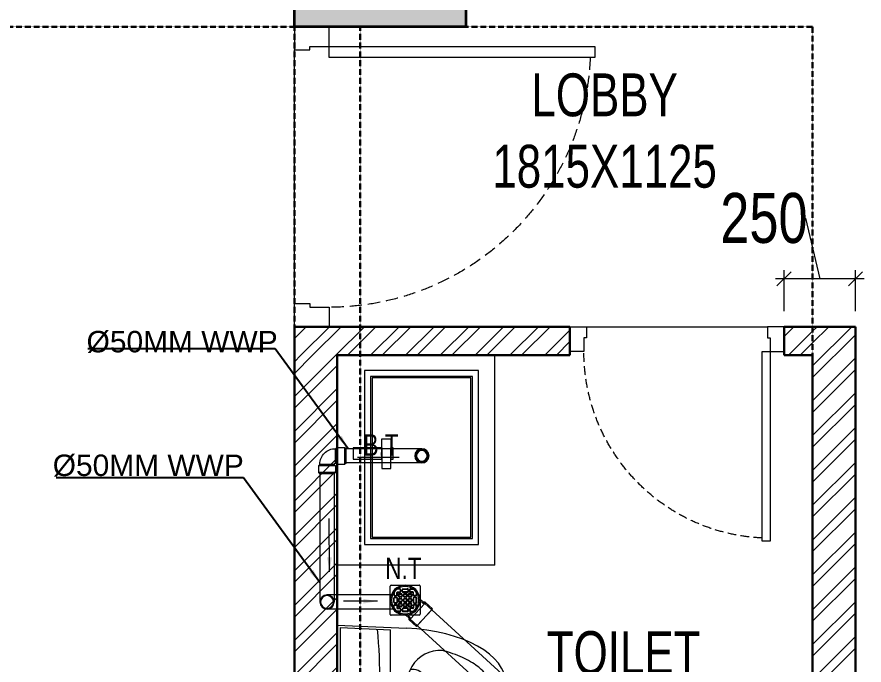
# Model space of a CAD drawing. Header units: millimetres. Extents: x 554 to 29966, y 4404 to 52986.
# Drawn here: x 16338 to 19305, y 21855 to 24126 of the extents above; entities that cross this region are included whole.
import ezdxf

# ---------------------------------------------------------------- set-up
doc = ezdxf.new("R2010")
doc.units = ezdxf.units.MM
doc.linetypes.add('DASHED2', pattern=[0.375, 0.25, -0.125])
doc.linetypes.add('HIDDEN2', pattern=[4.7625, 3.175, -1.5875])
for name, color, linetype, lineweight in [('A-TEXT-ROOM-50', 7, 'Continuous', 9), ('COLUMN', 6, 'Continuous', 35), ('Column Hatch', 253, 'Continuous', 5), ('door window', 7, 'Continuous', 9), ('FUR', 7, 'Continuous', 15), ('PP-BEAM', 6, 'DASHED2', 30), ('PP-WALL', 7, 'Continuous', 30), ('WALL HATCH', 8, 'Continuous', 0), ('Working Dim.', 160, 'Continuous', 5)]:
    doc.layers.add(name, color=color, linetype=linetype, lineweight=lineweight)
doc.layers.add('SH - WWP', color=94, linetype='Continuous', lineweight=0, true_color=0x009e00)
doc.layers.add('SH- WWP', color=92, linetype='Continuous')
doc.styles.add('_MAA_200', font='Arial Narrow.ttf', dxfattribs={"height": 100})
doc.styles.add('ARIAL', font='Arial.ttf')
doc.styles.add('ARIEL', font='SANSS___.TTF', dxfattribs={"width": 0.75})
doc.styles.get("Standard").update_dxf_attribs({"font": 'arial.ttf'})
doc.dimstyles.new('choti', dxfattribs={"dimtxt": 160, "dimasz": 90, "dimexe": 50, "dimexo": 75, "dimgap": 1, "dimtad": 0, "dimdec": 0, "dimzin": 0, "dimdsep": 46, "dimtxsty": 'ARIEL', "dimblk": 'OBLIQUE', "dimcen": 0.09, "dimdle": 40, "dimclrd": 152, "dimclre": 152, "dimclrt": 126, "dimadec": 1, "dimazin": 0, "dimtfac": 1, "dimtdec": 0, "dimtofl": 0, "dimtmove": 1, "dimatfit": 3, "dimldrblk": 'OBLIQUE', "dimfxl": 1, "dimtolj": 1, "dimtzin": 0, "dimlwd": -1, "dimlwe": -1, "dimarcsym": 0})
doc.dimstyles.new('COLUMN DIM PLAN', dxfattribs={"dimtxt": 100, "dimasz": 50, "dimexe": 0, "dimexo": 0, "dimgap": 30, "dimtad": 0, "dimdec": 0, "dimdsep": 46, "dimtxsty": '_MAA_200', "dimblk": 'ARCHTICK', "dimcen": 2.5, "dimdle": 50, "dimclrd": 256, "dimclre": 256, "dimclrt": 256, "dimadec": 0, "dimazin": 0, "dimtfac": 1, "dimtdec": 0, "dimtmove": 1, "dimatfit": 3, "dimfxl": 1, "dimlwd": -1, "dimlwe": -1, "dimarcsym": 0})
pattern_1 = [(45, (-2728487.74, 3305291.59), (-60.9879599, 60.9879599), []), (45, (-2728447.08, 3305291.59), (-60.9879599, 60.9879599), [])]

# ---------------------------------------------------------------- blocks, each defined once
blk = doc.blocks.new('basin12')
at = {"layer": 'FUR'}
for points in [[(-24.2, -55), (-24.2, 32.5), (10.6, 32.5), (10.6, -55)], [(10.6, -55), (-52, -55), (-52, -82.3), (10.6, -82.3)], [(-24.2, -55), (38.4, -55), (38.4, -82.3), (-24.2, -82.3)], [(10.6, -82.3), (10.6, -90.4), (-24.2, -90.4), (-24.2, -82.3)]]:
    blk.add_lwpolyline(points, dxfattribs=at)
for points in [[(-262.1, -2.3), (272.4, -2.3), (272.4, -351.7), (-262.1, -351.7)], [(-244, -20.4), (254.3, -20.4), (254.3, -333.6), (-244, -333.6)], [(-239.3, -25), (249.6, -25), (249.6, -328.9), (-239.3, -328.9)]]:
    blk.add_lwpolyline(points, close=True, dxfattribs=at)
for radius in [20.6, 16.5]:
    blk.add_circle((0, -178.1), radius, dxfattribs=at)
blk = doc.blocks.new('A$C34535F5F')
at = {"layer": 'FUR', "linetype": 'Continuous'}
blk.add_line((7.31, 0.63), (7.31, 15.37), dxfattribs=at)
for points in [[(0, 15.99), (9.49, 15.59)], [(0, 15.99), (0, 0)], [(0.45, 0.33), (0.45, 15.66), (7.31, 15.37)], [(0, 0), (9.49, 0.41)], [(0.45, 0.33), (7.31, 0.63)]]:
    blk.add_lwpolyline(points, dxfattribs=at)
for centre, radius, start, end in [((-82.43, 8), 88.27, 355.1706, 4.8382), ((14.11, 8), 4.54, 86.3774, 273.6226), ((10.28, 8), 1.94, 261.249, 98.751)]:
    blk.add_arc(centre, radius, start, end, dxfattribs=at)
blk.add_ellipse((8.09, 8), major_axis=(-15.03, 0), ratio=0.507145, start_param=1.662675, end_param=4.619316, dxfattribs=at)
blk.add_open_spline([(14.4, 3.46), (14.91, 3.6), (15.41, 3.75), (17.05, 4.32), (18.05, 4.82), (19.35, 5.7), (19.77, 6.07), (20.38, 6.76), (20.57, 7.08), (20.76, 7.56), (20.79, 7.74), (20.81, 8.1), (20.79, 8.27), (20.68, 8.67), (20.58, 8.89), (20.26, 9.38), (20.03, 9.65), (19.3, 10.33), (18.72, 10.75), (17.29, 11.54), (16.44, 11.9), (15.14, 12.33), (14.77, 12.43), (14.4, 12.53)], degree=3, knots=[2.047044, 2.047044, 2.047044, 2.047044, 2.17632, 2.17632, 2.497545, 2.497545, 2.720447, 2.720447, 2.943348, 2.943348, 3.116442, 3.116442, 3.289536, 3.289536, 3.46263, 3.46263, 3.635724, 3.635724, 3.88867, 3.88867, 4.141615, 4.141615, 4.236124, 4.236124, 4.236124, 4.236124], dxfattribs=at)
blk = doc.blocks.new('A$C44614934')
at = {"layer": 'door window'}
blk.add_line((3, 0.03, 0.69), (36, 0.03, 0.69), dxfattribs=at)
at = {"layer": 'door window', "elevation": 0.69}
for points in [[(36.46, 4.53), (36.46, 39.12), (35.02, 39.12), (35.02, 4.53)], [(0, 0.03), (3, 0.03), (3, 2.03), (2.53, 2.03), (2.53, 4.53), (0, 4.53)], [(39, 0.03), (36, 0.03), (36, 2.03), (36.46, 2.03), (36.46, 4.53), (39, 4.53)]]:
    blk.add_lwpolyline(points, close=True, dxfattribs=at)
at = {"layer": 'door window', "linetype": 'HIDDEN2', "ltscale": 0.5}
blk.add_arc((36.54, 4.53, 0.69), 34.01, 92.5586, 180.002, dxfattribs=at)
blk = doc.blocks.new('_OBLIQUE')
at = {"color": 0, "linetype": 'ByBlock'}
blk.add_line((-0.5, -0.5), (0.5, 0.5), dxfattribs=at)
blk = doc.blocks.new('*D41')
at = {"layer": 'Defpoints', "color": 0}
for p in [(19025.4, 23208.3), (19025.4, 23069.9), (19275.4, 23069.9)]:
    blk.add_point(p, dxfattribs=at)
at = {"layer": 'Working Dim.', "color": 152}
for p, q in [((19098.5, 23420.3), (19100.5, 23420.3)), ((19100.5, 23420.3), (19150.4, 23208.3)), ((19025.4, 23094.9), (19025.4, 23238.3)), ((19275.4, 23094.9), (19275.4, 23238.3)), ((19305.4, 23208.3), (18995.4, 23208.3))]:
    blk.add_line(p, q, dxfattribs=at)
at = {"layer": 'Working Dim.', "color": 152, "xscale": 50, "yscale": 50, "zscale": 50, "rotation": 180}
blk.add_blockref('_OBLIQUE', (19025.4, 23208.3), dxfattribs=at)
at = {"layer": 'Working Dim.', "color": 152, "xscale": 50, "yscale": 50, "zscale": 50}
blk.add_blockref('_OBLIQUE', (19275.4, 23208.3), dxfattribs=at)
at = {"layer": 'Working Dim.', "color": 126, "insert": (18954.7, 23420.3), "char_height": 175, "attachment_point": 5, "style": 'ARIEL'}
blk.add_mtext('\\A1;250', dxfattribs=at)
blk = doc.blocks.new('PP-BT')
for radius in [37.5, 33.8]:
    blk.add_circle((-573, 3388.7), radius)
blk = doc.blocks.new('PP-BEND 90')
for p, q in [((-694.3, 13005.4), (-687.5, 13012.2)), ((-605.7, 13005.4), (-694.3, 13005.4)), ((-694.3, 12970.6), (-694.3, 13005.4)), ((-612.5, 13012.2), (-687.5, 13012.2)), ((-612.5, 13012.2), (-605.7, 13005.4)), ((-605.7, 12970.6), (-605.7, 13005.4)), ((-605.7, 12970.6), (-694.3, 12970.6)), ((-694.3, 12970.6), (-687.5, 12963.8)), ((-612.5, 12963.8), (-687.5, 12963.8)), ((-687.5, 12961.4), (-687.5, 12963.8)), ((-612.5, 12963.8), (-605.7, 12970.6)), ((-598.8, 12962.5), (-605.7, 12955.7)), ((-605.7, 12955.7), (-605.7, 12880.7)), ((-598.8, 12962.5), (-598.8, 12873.9)), ((-598.8, 12962.5), (-557.3, 12962.5)), ((-557.3, 12962.5), (-557.3, 12873.9)), ((-550.4, 12955.7), (-557.3, 12962.5)), ((-550.4, 12955.7), (-550.4, 12880.7)), ((-550.4, 12955.7), (-550.4, 12880.7)), ((-598.8, 12873.9), (-605.7, 12880.7)), ((-598.8, 12873.9), (-557.3, 12873.9)), ((-557.3, 12873.9), (-550.4, 12880.7))]:
    blk.add_line(p, q)
for centre, radius, start, end in [((-607.6, 12960.6), 79.9, 179.418, 271.379), ((-603.9, 12964.2), 8.64, 182.6225, 258.0805)]:
    blk.add_arc(centre, radius, start, end)
blk = doc.blocks.new('_ArchTick')
at = {"color": 0, "linetype": 'ByBlock', "const_width": 0.15}
blk.add_lwpolyline([(-0.5, -0.5), (0.5, 0.5)], dxfattribs=at)
blk = doc.blocks.new('PP-P TRAP')
at = {"linetype": 'Continuous', "ltscale": 0.005}
for p, q in [((-556.2, 11572.4), (-571.7, 11572.4)), ((-550, 11572.4), (-554.4, 11568)), ((-550, 11497.4), (-550, 11572.4)), ((-550, 11572.4), (-516.9, 11572.4)), ((-554.4, 11568), (-567.7, 11568)), ((-556.2, 11497.4), (-572.3, 11497.4)), ((-554.4, 11501.8), (-568.2, 11501.8)), ((-550, 11497.4), (-554.4, 11501.8)), ((-550, 11497.4), (-516.9, 11497.4))]:
    blk.add_line(p, q, dxfattribs=at)
at = {"linetype": 'Continuous'}
for p, q in [((-551.8, 11576.8), (-556.2, 11572.4)), ((-551.8, 11576.8), (-516.9, 11576.8)), ((-516.9, 11493), (-516.9, 11576.8)), ((-551.8, 11493), (-556.2, 11497.4)), ((-551.8, 11493), (-516.9, 11493))]:
    blk.add_line(p, q, dxfattribs=at)
blk.add_line((-516.9, 11572.4), (-516.9, 11497.4))
at = {"linetype": 'Continuous', "ltscale": 0.005}
for radius in [52.3, 48]:
    blk.add_circle((-608.4, 11535.2), radius, dxfattribs=at)
blk = doc.blocks.new('PP-GRATING')
at = {"linetype": 'Continuous'}
for p, q in [((-966.4, -274.4), (-864.7, -274.4)), ((-969.9, -379.6), (-969.9, -277.9)), ((-955.4, -300.6), (-957.5, -300.6)), ((-957.5, -300.6), (-957.5, -308.7)), ((-955.4, -300.6), (-955.4, -308.7)), ((-946.1, -308.7), (-946.1, -300.6)), ((-944, -300.6), (-946.1, -300.6)), ((-944, -308.7), (-944, -300.6)), ((-943.8, -286.9), (-943.8, -289)), ((-935.6, -286.9), (-943.8, -286.9)), ((-935.6, -289), (-943.8, -289)), ((-943.8, -298.3), (-943.8, -300.4)), ((-943.8, -298.3), (-935.6, -298.3)), ((-943.8, -300.4), (-935.6, -300.4)), ((-935.6, -289), (-935.6, -286.9)), ((-935.6, -300.4), (-935.6, -298.3)), ((-935.6, -304.3), (-931, -304.3)), ((-935.6, -306.4), (-935.6, -304.3)), ((-933.3, -295.9), (-933.3, -291.3)), ((-931.2, -291.3), (-933.3, -291.3)), ((-933.3, -295.9), (-931.2, -295.9)), ((-931.2, -295.9), (-931.2, -291.3)), ((-931, -304.3), (-931, -306.4)), ((-927.3, -291.3), (-927.3, -295.9)), ((-925.2, -291.3), (-927.3, -291.3)), ((-927.3, -295.9), (-925.2, -295.9)), ((-925.2, -291.3), (-925.2, -295.9)), ((-922.8, -289), (-922.8, -286.9)), ((-922.8, -286.9), (-908.9, -286.9)), ((-922.8, -289), (-908.9, -289)), ((-922.8, -298.3), (-908.9, -298.3)), ((-922.8, -298.3), (-922.8, -300.4)), ((-922.8, -300.4), (-908.9, -300.4)), ((-918.2, -304.3), (-913.5, -304.3)), ((-918.2, -306.4), (-918.2, -304.3)), ((-913.5, -304.3), (-913.5, -306.4)), ((-908.9, -286.9), (-908.9, -289)), ((-908.9, -298.3), (-908.9, -300.4)), ((-906.6, -295.9), (-906.6, -291.3)), ((-904.5, -291.3), (-906.6, -291.3)), ((-906.6, -295.9), (-904.5, -295.9)), ((-904.5, -295.9), (-904.5, -291.3)), ((-900.8, -304.3), (-896.1, -304.3)), ((-900.8, -306.4), (-900.8, -304.3)), ((-900.5, -295.9), (-900.5, -291.3)), ((-900.5, -291.3), (-898.4, -291.3)), ((-898.4, -295.9), (-900.5, -295.9)), ((-898.4, -295.9), (-898.4, -291.3)), ((-896.1, -286.9), (-888, -286.9)), ((-896.1, -289), (-896.1, -286.9)), ((-896.1, -289), (-888, -289)), ((-888, -298.3), (-896.1, -298.3)), ((-896.1, -300.4), (-896.1, -298.3)), ((-888, -300.4), (-896.1, -300.4)), ((-896.1, -304.3), (-896.1, -306.4)), ((-888, -286.9), (-888, -289)), ((-888, -298.3), (-888, -300.4)), ((-887.8, -308.7), (-887.8, -300.6)), ((-887.8, -300.6), (-885.7, -300.6)), ((-885.7, -308.7), (-885.7, -300.6)), ((-876.4, -300.6), (-876.4, -308.7)), ((-876.4, -300.6), (-874.3, -300.6)), ((-874.3, -300.6), (-874.3, -308.7)), ((-861.8, -277.3), (-861.8, -379)), ((-955.4, -308.7), (-957.5, -308.7)), ((-957.5, -321.5), (-957.5, -335.4)), ((-955.4, -321.5), (-957.5, -321.5)), ((-957.5, -335.4), (-955.4, -335.4)), ((-955.4, -321.5), (-955.4, -335.4)), ((-953.1, -311), (-948.4, -311)), ((-953.1, -311), (-953.1, -313.1)), ((-953.1, -313.1), (-948.4, -313.1)), ((-948.4, -317.1), (-953.1, -317.1)), ((-953.1, -317.1), (-953.1, -319.2)), ((-948.4, -319.2), (-953.1, -319.2)), ((-948.4, -319.2), (-948.4, -317.1)), ((-946.1, -308.7), (-944, -308.7)), ((-946.1, -335.4), (-946.1, -321.5)), ((-946.1, -321.5), (-944, -321.5)), ((-946.1, -335.4), (-944, -335.4)), ((-944, -335.4), (-944, -321.5)), ((-940, -313.4), (-940, -308.7)), ((-937.9, -308.7), (-940, -308.7)), ((-937.9, -313.4), (-940, -313.4)), ((-940, -330.8), (-940, -326.1)), ((-937.9, -326.1), (-940, -326.1)), ((-937.9, -330.8), (-940, -330.8)), ((-937.9, -313.4), (-937.9, -308.7)), ((-937.9, -330.8), (-937.9, -326.1)), ((-935.6, -306.4), (-931, -306.4)), ((-931, -315.7), (-935.6, -315.7)), ((-935.6, -315.7), (-935.6, -317.8)), ((-931, -317.8), (-935.6, -317.8)), ((-935.6, -321.7), (-931, -321.7)), ((-935.6, -323.8), (-935.6, -321.7)), ((-935.6, -323.8), (-931, -323.8)), ((-931, -333.1), (-935.6, -333.1)), ((-935.6, -333.1), (-935.6, -335.2)), ((-931, -335.2), (-935.6, -335.2)), ((-931, -315.7), (-931, -317.8)), ((-931, -321.7), (-931, -323.8)), ((-931, -333.1), (-931, -335.2)), ((-928.7, -308.7), (-928.7, -313.4)), ((-926.6, -308.7), (-928.7, -308.7)), ((-928.7, -313.4), (-926.6, -313.4)), ((-928.7, -326.1), (-928.7, -330.8)), ((-926.6, -326.1), (-928.7, -326.1)), ((-928.7, -330.8), (-926.6, -330.8)), ((-926.6, -308.7), (-926.6, -313.4)), ((-926.6, -326.1), (-926.6, -330.8)), ((-922.6, -313.4), (-922.6, -308.7)), ((-920.5, -308.7), (-922.6, -308.7)), ((-920.5, -313.4), (-922.6, -313.4)), ((-922.6, -330.8), (-922.6, -326.1)), ((-920.5, -326.1), (-922.6, -326.1)), ((-920.5, -330.8), (-922.6, -330.8)), ((-920.5, -313.4), (-920.5, -308.7)), ((-920.5, -330.8), (-920.5, -326.1)), ((-918.2, -306.4), (-913.5, -306.4)), ((-913.5, -315.7), (-918.2, -315.7)), ((-918.2, -315.7), (-918.2, -317.8)), ((-913.5, -317.8), (-918.2, -317.8)), ((-918.2, -321.7), (-913.5, -321.7)), ((-918.2, -323.8), (-918.2, -321.7)), ((-918.2, -323.8), (-913.5, -323.8)), ((-913.5, -333.1), (-918.2, -333.1)), ((-918.2, -333.1), (-918.2, -335.2)), ((-913.5, -335.2), (-918.2, -335.2)), ((-913.5, -315.7), (-913.5, -317.8)), ((-913.5, -321.7), (-913.5, -323.8)), ((-913.5, -333.1), (-913.5, -335.2)), ((-911.2, -308.7), (-911.2, -313.4)), ((-909.1, -308.7), (-911.2, -308.7)), ((-911.2, -313.4), (-909.1, -313.4)), ((-911.2, -326.1), (-911.2, -330.8)), ((-909.1, -326.1), (-911.2, -326.1)), ((-911.2, -330.8), (-909.1, -330.8)), ((-909.1, -308.7), (-909.1, -313.4)), ((-909.1, -326.1), (-909.1, -330.8)), ((-905.2, -313.4), (-905.2, -308.7)), ((-903.1, -308.7), (-905.2, -308.7)), ((-903.1, -313.4), (-905.2, -313.4)), ((-905.2, -330.8), (-905.2, -326.1)), ((-903.1, -326.1), (-905.2, -326.1)), ((-903.1, -330.8), (-905.2, -330.8)), ((-903.1, -313.4), (-903.1, -308.7)), ((-903.1, -330.8), (-903.1, -326.1)), ((-900.8, -306.4), (-896.1, -306.4)), ((-896.1, -315.7), (-900.8, -315.7)), ((-900.8, -315.7), (-900.8, -317.8)), ((-896.1, -317.8), (-900.8, -317.8)), ((-900.8, -321.7), (-896.1, -321.7)), ((-900.8, -323.8), (-900.8, -321.7)), ((-900.8, -323.8), (-896.1, -323.8)), ((-896.1, -333.1), (-900.8, -333.1)), ((-900.8, -333.1), (-900.8, -335.2)), ((-896.1, -335.2), (-900.8, -335.2)), ((-896.1, -315.7), (-896.1, -317.8)), ((-896.1, -321.7), (-896.1, -323.8)), ((-896.1, -333.1), (-896.1, -335.2)), ((-893.8, -308.7), (-893.8, -313.4)), ((-891.7, -308.7), (-893.8, -308.7)), ((-893.8, -313.4), (-891.7, -313.4)), ((-893.8, -326.1), (-893.8, -330.8)), ((-891.7, -326.1), (-893.8, -326.1)), ((-893.8, -330.8), (-891.7, -330.8)), ((-891.7, -308.7), (-891.7, -313.4)), ((-891.7, -326.1), (-891.7, -330.8)), ((-885.7, -308.7), (-887.8, -308.7)), ((-887.8, -335.4), (-887.8, -321.5)), ((-885.7, -321.5), (-887.8, -321.5)), ((-885.7, -335.4), (-887.8, -335.4)), ((-885.7, -335.4), (-885.7, -321.5)), ((-878.7, -311), (-883.3, -311)), ((-878.7, -313.1), (-883.3, -313.1)), ((-883.3, -317.1), (-878.7, -317.1)), ((-883.3, -319.2), (-883.3, -317.1)), ((-883.3, -319.2), (-878.7, -319.2)), ((-878.7, -311), (-878.7, -313.1)), ((-878.7, -317.1), (-878.7, -319.2)), ((-876.4, -308.7), (-874.3, -308.7)), ((-876.4, -321.5), (-876.4, -335.4)), ((-876.4, -321.5), (-874.3, -321.5)), ((-874.3, -335.4), (-876.4, -335.4)), ((-874.3, -321.5), (-874.3, -335.4)), ((-957.5, -356.4), (-957.5, -348.2)), ((-955.4, -348.2), (-957.5, -348.2)), ((-955.4, -356.4), (-957.5, -356.4)), ((-955.4, -356.4), (-955.4, -348.2)), ((-953.1, -337.8), (-948.4, -337.8)), ((-953.1, -337.8), (-953.1, -339.9)), ((-953.1, -339.9), (-948.4, -339.9)), ((-953.1, -345.9), (-953.1, -343.8)), ((-953.1, -343.8), (-948.4, -343.8)), ((-953.1, -345.9), (-948.4, -345.9)), ((-948.4, -337.8), (-948.4, -339.9)), ((-946.1, -348.2), (-944, -348.2)), ((-946.1, -348.2), (-946.1, -356.4)), ((-944, -356.4), (-946.1, -356.4)), ((-944, -348.2), (-944, -356.4)), ((-943.8, -356.6), (-935.6, -356.6)), ((-943.8, -358.7), (-943.8, -356.6)), ((-943.8, -358.7), (-935.6, -358.7)), ((-940, -348.2), (-940, -343.6)), ((-937.9, -343.6), (-940, -343.6)), ((-937.9, -348.2), (-940, -348.2)), ((-937.9, -348.2), (-937.9, -343.6)), ((-935.6, -339.2), (-931, -339.2)), ((-935.6, -341.3), (-935.6, -339.2)), ((-935.6, -341.3), (-931, -341.3)), ((-931, -350.5), (-935.6, -350.5)), ((-935.6, -350.5), (-935.6, -352.6)), ((-931, -352.6), (-935.6, -352.6)), ((-935.6, -356.6), (-935.6, -358.7)), ((-933.3, -361), (-933.3, -365.7)), ((-933.3, -361), (-931.2, -361)), ((-931.2, -365.7), (-933.3, -365.7)), ((-931.2, -361), (-931.2, -365.7)), ((-931, -339.2), (-931, -341.3)), ((-931, -350.5), (-931, -352.6)), ((-928.7, -343.6), (-928.7, -348.2)), ((-926.6, -343.6), (-928.7, -343.6)), ((-928.7, -348.2), (-926.6, -348.2)), ((-927.3, -365.7), (-927.3, -361)), ((-927.3, -361), (-925.2, -361)), ((-925.2, -365.7), (-927.3, -365.7)), ((-926.6, -343.6), (-926.6, -348.2)), ((-925.2, -365.7), (-925.2, -361)), ((-922.8, -356.6), (-908.9, -356.6)), ((-922.8, -358.7), (-922.8, -356.6)), ((-922.8, -358.7), (-908.9, -358.7)), ((-922.6, -348.2), (-922.6, -343.6)), ((-920.5, -343.6), (-922.6, -343.6)), ((-920.5, -348.2), (-922.6, -348.2)), ((-920.5, -348.2), (-920.5, -343.6)), ((-918.2, -339.2), (-913.5, -339.2)), ((-918.2, -341.3), (-918.2, -339.2)), ((-918.2, -341.3), (-913.5, -341.3)), ((-913.5, -350.5), (-918.2, -350.5)), ((-918.2, -350.5), (-918.2, -352.6)), ((-913.5, -352.6), (-918.2, -352.6)), ((-913.5, -339.2), (-913.5, -341.3)), ((-913.5, -350.5), (-913.5, -352.6)), ((-911.2, -343.6), (-911.2, -348.2)), ((-909.1, -343.6), (-911.2, -343.6)), ((-911.2, -348.2), (-909.1, -348.2)), ((-909.1, -343.6), (-909.1, -348.2)), ((-908.9, -358.7), (-908.9, -356.6)), ((-906.6, -361), (-906.6, -365.7)), ((-906.6, -361), (-904.5, -361)), ((-906.6, -365.7), (-904.5, -365.7)), ((-905.2, -348.2), (-905.2, -343.6)), ((-903.1, -343.6), (-905.2, -343.6)), ((-903.1, -348.2), (-905.2, -348.2)), ((-904.5, -361), (-904.5, -365.7)), ((-903.1, -348.2), (-903.1, -343.6)), ((-900.8, -339.2), (-896.1, -339.2)), ((-900.8, -341.3), (-900.8, -339.2)), ((-900.8, -341.3), (-896.1, -341.3)), ((-896.1, -350.5), (-900.8, -350.5)), ((-900.8, -350.5), (-900.8, -352.6)), ((-896.1, -352.6), (-900.8, -352.6)), ((-900.5, -361), (-900.5, -365.7)), ((-898.4, -361), (-900.5, -361)), ((-900.5, -365.7), (-898.4, -365.7)), ((-898.4, -361), (-898.4, -365.7)), ((-896.1, -339.2), (-896.1, -341.3)), ((-896.1, -350.5), (-896.1, -352.6)), ((-888, -356.6), (-896.1, -356.6)), ((-896.1, -356.6), (-896.1, -358.7)), ((-888, -358.7), (-896.1, -358.7)), ((-893.8, -343.6), (-893.8, -348.2)), ((-891.7, -343.6), (-893.8, -343.6)), ((-893.8, -348.2), (-891.7, -348.2)), ((-891.7, -343.6), (-891.7, -348.2)), ((-888, -358.7), (-888, -356.6)), ((-887.8, -348.2), (-887.8, -356.4)), ((-885.7, -348.2), (-887.8, -348.2)), ((-887.8, -356.4), (-885.7, -356.4)), ((-885.7, -348.2), (-885.7, -356.4)), ((-878.7, -337.8), (-883.3, -337.8)), ((-883.3, -337.8), (-883.3, -339.9)), ((-878.7, -339.9), (-883.3, -339.9)), ((-878.7, -343.8), (-883.3, -343.8)), ((-878.7, -345.9), (-883.3, -345.9)), ((-878.7, -337.8), (-878.7, -339.9)), ((-878.7, -345.9), (-878.7, -343.8)), ((-876.4, -348.2), (-874.3, -348.2)), ((-876.4, -356.4), (-876.4, -348.2)), ((-876.4, -356.4), (-874.3, -356.4)), ((-874.3, -356.4), (-874.3, -348.2)), ((-865.3, -382.5), (-967, -382.5)), ((-943.8, -370.1), (-943.8, -368)), ((-935.6, -368), (-943.8, -368)), ((-935.6, -370.1), (-943.8, -370.1)), ((-935.6, -368), (-935.6, -370.1)), ((-908.9, -368), (-922.8, -368)), ((-922.8, -368), (-922.8, -370.1)), ((-908.9, -370.1), (-922.8, -370.1)), ((-908.9, -368), (-908.9, -370.1)), ((-896.1, -368), (-896.1, -370.1)), ((-896.1, -368), (-888, -368)), ((-896.1, -370.1), (-888, -370.1)), ((-888, -370.1), (-888, -368))]:
    blk.add_line(p, q, dxfattribs=at)
for centre, radius, start, end in [((-966.4, -277.9), 3.49, 90, 180), ((-864.7, -277.3), 2.9, 360, 90), ((-943.8, -300.6), 13.7, 90, 180), ((-943.8, -300.6), 11.6, 90, 180), ((-943.8, -300.6), 2.32, 90, 180), ((-943.8, -300.6), 0.232, 90, 180), ((-935.6, -308.7), 4.42, 90, 180), ((-935.6, -291.3), 4.42, 360, 90), ((-935.6, -291.3), 2.32, 360, 90), ((-935.6, -295.9), 4.42, 270, 360), ((-935.6, -295.9), 2.32, 270, 360), ((-931, -308.7), 4.42, 360, 90), ((-922.8, -291.3), 4.42, 90, 180), ((-922.8, -295.9), 4.42, 180, 270), ((-922.8, -291.3), 2.32, 90, 180), ((-922.8, -295.9), 2.32, 180, 270), ((-918.2, -308.7), 4.42, 90, 180), ((-913.5, -308.7), 4.42, 360, 90), ((-908.9, -291.3), 4.42, 360, 90), ((-908.9, -291.3), 2.32, 360, 90), ((-908.9, -295.9), 4.42, 270, 360), ((-908.9, -295.9), 2.32, 270, 360), ((-900.8, -308.7), 4.42, 90, 180), ((-896.1, -291.3), 4.42, 90, 180), ((-896.1, -295.9), 4.42, 180, 270), ((-896.1, -291.3), 2.32, 90, 180), ((-896.1, -295.9), 2.32, 180, 270), ((-896.1, -308.7), 4.42, 360, 90), ((-888, -300.6), 13.7, 0, 90), ((-888, -300.6), 11.6, 0, 90), ((-888, -300.6), 2.32, 0, 90), ((-888, -300.6), 0.232, 0, 90), ((-953.1, -308.7), 4.42, 180, 270), ((-953.1, -321.5), 4.42, 90, 180), ((-953.1, -335.4), 4.42, 180, 270), ((-953.1, -308.7), 2.32, 180, 270), ((-953.1, -321.5), 2.32, 90, 180), ((-953.1, -335.4), 2.32, 180, 270), ((-948.4, -308.7), 4.42, 270, 360), ((-948.4, -308.7), 2.32, 270, 360), ((-948.4, -321.5), 4.42, 360, 90), ((-948.4, -321.5), 2.32, 360, 90), ((-948.4, -335.4), 4.42, 270, 360), ((-948.4, -335.4), 2.32, 270, 360), ((-935.6, -313.4), 4.42, 180, 270), ((-935.6, -326.1), 4.42, 90, 180), ((-935.6, -330.8), 4.42, 180, 270), ((-935.6, -308.7), 2.32, 90, 180), ((-935.6, -308.7), 2.32, 90, 180), ((-935.6, -313.4), 2.32, 180, 270), ((-935.6, -326.1), 2.32, 90, 180), ((-935.6, -326.1), 2.32, 90, 180), ((-935.6, -330.8), 2.32, 180, 270), ((-931, -308.7), 2.32, 360, 90), ((-931, -313.4), 2.32, 270, 360), ((-931, -313.4), 4.42, 270, 0), ((-931, -326.1), 4.42, 360, 90), ((-931, -326.1), 2.32, 360, 90), ((-931, -330.8), 2.32, 270, 360), ((-931, -330.8), 4.42, 270, 0), ((-918.2, -313.4), 4.42, 180, 270), ((-918.2, -326.1), 4.42, 90, 180), ((-918.2, -330.8), 4.42, 180, 270), ((-918.2, -308.7), 2.32, 90, 180), ((-918.2, -308.7), 2.32, 90, 180), ((-918.2, -313.4), 2.32, 180, 270), ((-918.2, -326.1), 2.32, 90, 180), ((-918.2, -326.1), 2.32, 90, 180), ((-918.2, -330.8), 2.32, 180, 270), ((-913.5, -308.7), 2.32, 360, 90), ((-913.5, -313.4), 2.32, 270, 0), ((-913.5, -313.4), 4.42, 270, 0), ((-913.5, -326.1), 4.42, 360, 90), ((-913.5, -326.1), 2.32, 360, 90), ((-913.5, -330.8), 2.32, 270, 0), ((-913.5, -330.8), 4.42, 270, 0), ((-900.8, -313.4), 4.42, 180, 270), ((-900.8, -326.1), 4.42, 90, 180), ((-900.8, -330.8), 4.42, 180, 270), ((-900.8, -308.7), 2.32, 90, 180), ((-900.8, -313.4), 2.32, 180, 270), ((-900.8, -326.1), 2.32, 90, 180), ((-900.8, -326.1), 2.32, 90, 180), ((-900.8, -330.8), 2.32, 180, 270), ((-896.1, -308.7), 2.32, 360, 90), ((-896.1, -313.4), 2.32, 270, 0), ((-896.1, -313.4), 4.42, 270, 0), ((-896.1, -326.1), 4.42, 360, 90), ((-896.1, -326.1), 2.32, 360, 90), ((-896.1, -330.8), 2.32, 270, 0), ((-896.1, -330.8), 4.42, 270, 0), ((-883.3, -308.7), 4.42, 180, 270), ((-883.3, -321.5), 4.42, 90, 180), ((-883.3, -335.4), 4.42, 180, 270), ((-883.3, -308.7), 2.32, 180, 270), ((-883.3, -321.5), 2.32, 90, 180), ((-883.3, -335.4), 2.32, 180, 270), ((-878.7, -308.7), 2.32, 270, 0), ((-878.7, -308.7), 4.42, 270, 0), ((-878.7, -321.5), 4.42, 360, 90), ((-878.7, -321.5), 2.32, 360, 90), ((-878.7, -335.4), 2.32, 270, 0), ((-878.7, -335.4), 4.42, 270, 0), ((-953.1, -348.2), 4.42, 90, 180), ((-943.8, -356.4), 13.7, 180, 270), ((-953.1, -348.2), 2.32, 90, 180), ((-943.8, -356.4), 11.6, 180, 270), ((-948.4, -348.2), 4.42, 360, 90), ((-948.4, -348.2), 2.32, 360, 90), ((-943.8, -356.4), 2.32, 180, 270), ((-943.8, -356.4), 0.232, 180, 270), ((-935.6, -343.6), 4.42, 90, 180), ((-935.6, -348.2), 4.42, 180, 270), ((-935.6, -343.6), 2.32, 90, 180), ((-935.6, -343.6), 2.32, 90, 180), ((-935.6, -348.2), 2.32, 180, 270), ((-935.6, -361), 4.42, 360, 90), ((-935.6, -361), 2.32, 360, 90), ((-935.6, -365.7), 4.42, 270, 0), ((-935.6, -365.7), 2.32, 270, 0), ((-931, -343.6), 4.42, 360, 90), ((-931, -343.6), 2.32, 360, 90), ((-931, -348.2), 2.32, 270, 360), ((-931, -348.2), 4.42, 270, 0), ((-922.8, -361), 4.42, 90, 180), ((-922.8, -365.7), 4.42, 180, 270), ((-922.8, -361), 2.32, 90, 180), ((-922.8, -365.7), 2.32, 180, 270), ((-918.2, -343.6), 4.42, 90, 180), ((-918.2, -348.2), 4.42, 180, 270), ((-918.2, -343.6), 2.32, 90, 180), ((-918.2, -343.6), 2.32, 90, 180), ((-918.2, -348.2), 2.32, 180, 270), ((-913.5, -343.6), 4.42, 360, 90), ((-913.5, -343.6), 2.32, 360, 90), ((-913.5, -348.2), 2.32, 270, 0), ((-913.5, -348.2), 4.42, 270, 0), ((-908.9, -361), 4.42, 360, 90), ((-908.9, -361), 2.32, 360, 90), ((-908.9, -365.7), 2.32, 269.679, 359.679), ((-908.9, -365.7), 4.42, 269.679, 359.679), ((-900.8, -343.6), 4.42, 90, 180), ((-900.8, -348.2), 4.42, 180, 270), ((-900.8, -343.6), 2.32, 90, 180), ((-900.8, -343.6), 2.32, 90, 180), ((-900.8, -348.2), 2.32, 180, 270), ((-896.1, -361), 4.42, 90, 180), ((-896.1, -365.7), 4.42, 180, 270), ((-896.1, -361), 2.32, 90, 180), ((-896.1, -365.7), 2.32, 180, 270), ((-896.1, -343.6), 4.42, 360, 90), ((-896.1, -343.6), 2.32, 360, 90), ((-896.1, -348.2), 2.32, 270, 0), ((-896.1, -348.2), 4.42, 270, 0), ((-888, -356.4), 2.32, 270, 360), ((-888, -356.4), 0.232, 270, 360), ((-888, -356.4), 13.7, 270, 360), ((-888, -356.4), 11.6, 270, 360), ((-883.3, -348.2), 4.42, 90, 180), ((-883.3, -348.2), 2.32, 90, 180), ((-878.7, -348.2), 4.42, 360, 90), ((-878.7, -348.2), 2.32, 360, 90), ((-967.4, -380), 2.55, 171.2591, 278.7567), ((-865.3, -379), 3.49, 270, 360)]:
    blk.add_arc(centre, radius, start, end, dxfattribs=at)

msp = doc.modelspace()

# ---------------------------------------------------------------- hatches: boundary and pattern name
at = {"layer": 'Column Hatch'}
msp.add_hatch(color=256, dxfattribs=at).paths.add_polyline_path([(17910.4, 24090.6), (17910.4, 24390.6), (17310.4, 24390.6), (17310.4, 24090.6)])
at = {"layer": 'WALL HATCH'}
h = msp.add_hatch(dxfattribs=at)
h.set_pattern_fill('ANSI32', color=256, scale=230, style=0)
h.set_pattern_definition(pattern_1)
h.paths.add_polyline_path([(18275.4, 22940.6), (17310.4, 22940.6), (17310.4, 23040.6), (18275.4, 23040.6)])
h = msp.add_hatch(dxfattribs=at)
h.set_pattern_fill('ANSI32', color=256, scale=230, style=0)
h.set_pattern_definition(pattern_1)
h.paths.add_polyline_path([(19275.4, 18525.6), (19025.4, 18525.6), (19025.4, 18425.6), (19275.4, 18425.6)])
h.paths.add_polyline_path([(19275.4, 23040.6), (19125.4, 23040.6), (19125.4, 18525.6), (19275.4, 18525.6)])
h = msp.add_hatch(dxfattribs=at)
h.set_pattern_fill('ANSI32', color=256, scale=230, style=0)
h.set_pattern_definition(pattern_1)
h.paths.add_polyline_path([(19125.4, 23040.6), (19025.4, 23040.6), (19025.4, 22940.6), (19125.4, 22940.6)])
h = msp.add_hatch(dxfattribs=at)
h.set_pattern_fill('ANSI32', color=256, scale=230, style=0)
h.set_pattern_definition(pattern_1)
h.paths.add_polyline_path([(17460.4, 22940.6), (17310.4, 22940.6), (17310.4, 21260.6), (17460.4, 21260.6)])

# ---------------------------------------------------------------- linework, layer by layer
at = {"layer": 'COLUMN'}
msp.add_lwpolyline([(17310.4, 24090.6), (17310.4, 24390.6), (17910.4, 24390.6), (17910.4, 24090.6)], close=True, dxfattribs=at)
at = {"layer": 'FUR'}
for q in [(18012.1, 22940.6), (17460.4, 22205.6)]:
    msp.add_line((18012.1, 22205.6), q, dxfattribs=at)
at = {"layer": 'PP-BEAM', "lineweight": 30, "ltscale": 3}
for p, q in [((13395.4, 24090.6), (17310.4, 24090.6)), ((17310.4, 24090.6), (17310.4, 17375.6)), ((17540.4, 24090.6), (17540.4, 17375.6)), ((19125.4, 24090.6), (17910.4, 24090.6)), ((19125.4, 17375.6), (19125.4, 24090.6))]:
    msp.add_line(p, q, dxfattribs=at)
at = {"layer": 'PP-WALL', "ltscale": 0.6}
for p, q in [((17310.4, 21260.6), (17310.4, 23040.6)), ((17310.4, 23040.6), (18275.4, 23040.6)), ((18275.4, 23040.6), (18275.4, 22940.6)), ((19025.4, 23040.6), (19225.4, 23040.6)), ((19025.4, 23040.6), (19025.4, 22940.6)), ((19025.4, 23040.6), (19275.4, 23040.6)), ((19275.4, 20800.6), (19275.4, 23040.6)), ((17460.4, 21360.6), (17460.4, 22940.6)), ((17460.4, 22940.6), (18275.4, 22940.6)), ((19025.4, 22940.6), (19125.4, 22940.6)), ((19025.4, 22940.6), (19125.4, 22940.6)), ((19125.4, 20775.6), (19125.4, 22940.6))]:
    msp.add_line(p, q, dxfattribs=at)
at = {"layer": 'SH - WWP'}
for p, q in [((17399.6, 22525.6), (17399.6, 22076.2)), ((17449.6, 22525.6), (17449.6, 22075.8)), ((17649.3, 22101.2), (17424.3, 22101.2)), ((17656.4, 22051.2), (17418.4, 22051.2)), ((17791.2, 22048.6), (18981.6, 20964.4)), ((17740.6, 21993.4), (18907, 20930.8))]:
    msp.add_line(p, q, dxfattribs=at)
for points in [[(17756.6, 22613.2), (17490.9, 22613.2)], [(17756.6, 22563.2), (17490.9, 22563.2)]]:
    msp.add_lwpolyline(points, dxfattribs=at)

# ---------------------------------------------------------------- block references
at = {"layer": 'door window'}
for p, xscale, yscale, zscale, rotation in [((17309.7, 23040.6, -18.5), -26.92307692300528, 26.92307692300528, 26.9230769231399, 270), ((18275.4, 23041.1, -13.2), -19.23076923098415, 19.23076923051849, 19.2307692307807, 180)]:
    msp.add_blockref('A$C44614934', p, dxfattribs=dict(at, xscale=xscale, yscale=yscale, zscale=zscale, rotation=rotation))
at = {"layer": 'FUR', "xscale": -1.139785220380872, "yscale": 1.139785220380872, "zscale": 1.139785220402699, "rotation": 89.99999999999996}
msp.add_blockref('basin12', (17553.6, 22588.2), dxfattribs=at)
at = {"layer": 'FUR', "linetype": 'Continuous', "extrusion": (0, 0, -1), "xscale": -25.55555555550383, "yscale": 25.55555555550383, "zscale": -25.55555555545652}
msp.add_blockref('A$C34535F5F', (-17460.4, 21586.2), dxfattribs=at)
at = {"layer": 'SH - WWP'}
for name, p, xscale, yscale, zscale, rotation in [('PP-BEND 90', (17857.9, 31200.3), -0.6666666666228283, 0.6666666666228284, 0.6666666666228286, 180), ('PP-P TRAP', (25941.8, 30174.4), -1.000005039037384, 1.000005039037384, 1.000005039037384, 137.4866567311376), ('PP-GRATING', (16809.7, 21763.9), 0.9702132645832215, 0.9702132645832215, 0.9702132645832215, 180)]:
    msp.add_blockref(name, p, dxfattribs=dict(at, xscale=xscale, yscale=yscale, zscale=zscale, rotation=rotation))
at = {"layer": 'SH - WWP', "xscale": -0.6663561780071596, "yscale": 0.6663561780071598, "zscale": 0.6663561780071598}
for p in [(17374.8, 20330.1), (17042.8, 19818.1)]:
    msp.add_blockref('PP-BT', p, dxfattribs=at)

# ---------------------------------------------------------------- texts
at = {"layer": 'A-TEXT-ROOM-50', "char_height": 150, "width": 1108.685, "attachment_point": 2, "style": 'ARIAL'}
for s, insert in [('{\\fSwis721 LtCn BT|b0|i0|c0|p34;LOBBY\\P1815X1125}', (18396.7, 23927.7)), ('{\\fSwis721 LtCn BT|b0|i0|c0|p34;TOILET\\P1665X2165}', (18463.3, 21974.1))]:
    msp.add_mtext(s, dxfattribs=dict(at, insert=insert))
at = {"layer": 'SH- WWP', "lineweight": 30, "char_height": 75, "width": 774.871, "attachment_point": 3}
for insert in [(17304.3, 23025.8), (17185.7, 22592.7)]:
    msp.add_mtext('\\pxqc;\\A1;\\fArial|b0|i0|c0|p34;\\C3;Ø50MM WWP', dxfattribs=dict(at, insert=insert))
at = {"layer": 'WALL HATCH', "color": 5, "char_height": 75, "width": 180.97, "attachment_point": 3, "style": 'ARIEL'}
for s, insert in [('\\pxqc;{\\fArial|b0|i0|c0|p2;\\C3;B.T}', (17703.9, 22663.9)), ('\\pxqc;{\\fArial|b0|i0|c0|p2;\\C3;N.T}', (17782.2, 22231.7))]:
    msp.add_mtext(s, dxfattribs=dict(at, insert=insert))

# ---------------------------------------------------------------- dimensions: what is measured, and where the dimension line sits
at = {"layer": 'Working Dim.'}
dim = msp.add_linear_dim(base=(19025.4, 23208.3), p1=(19275.4, 23069.9), p2=(19025.4, 23069.9), angle=180, dimstyle='choti', override={"dimtxt": 175, "dimasz": 50, "dimexe": 30, "dimexo": 25, "dimdle": 30, "dimfxl": 3, "dimarcsym": 1}, dxfattribs=at)
dim.commit()
dim.dimension.update_dxf_attribs({"geometry": '*D41', "text_midpoint": (19097.5, 23420.3), "dimtype": 161})

# ---------------------------------------------------------------- leaders
at = {"layer": 'SH - WWP'}
for points in [[(17530.9, 22583.4), (17676.8, 22583.4)], [(17433.5, 22182.3), (17431.8, 22369.3)], [(17601.5, 22079.1), (17482.4, 22079.1)]]:
    msp.add_leader(points, dimstyle='COLUMN DIM PLAN', override={"dimgap": 30, "dimtad": 0, "dimfxl": 5, "dimarcsym": 2}, dxfattribs=at)
at = {"layer": 'SH- WWP', "lineweight": 30}
for points in [[(17499, 22613.2), (17243.2, 22963), (16587, 22963)], [(17399.6, 22144.1), (17131.4, 22510.8), (16475.2, 22510.8)]]:
    msp.add_leader(points, dimstyle='COLUMN DIM PLAN', override={"dimgap": 30, "dimtad": 0, "dimfxl": 5, "dimarcsym": 2}, dxfattribs=at)

doc.saveas('drawing.dxf')
